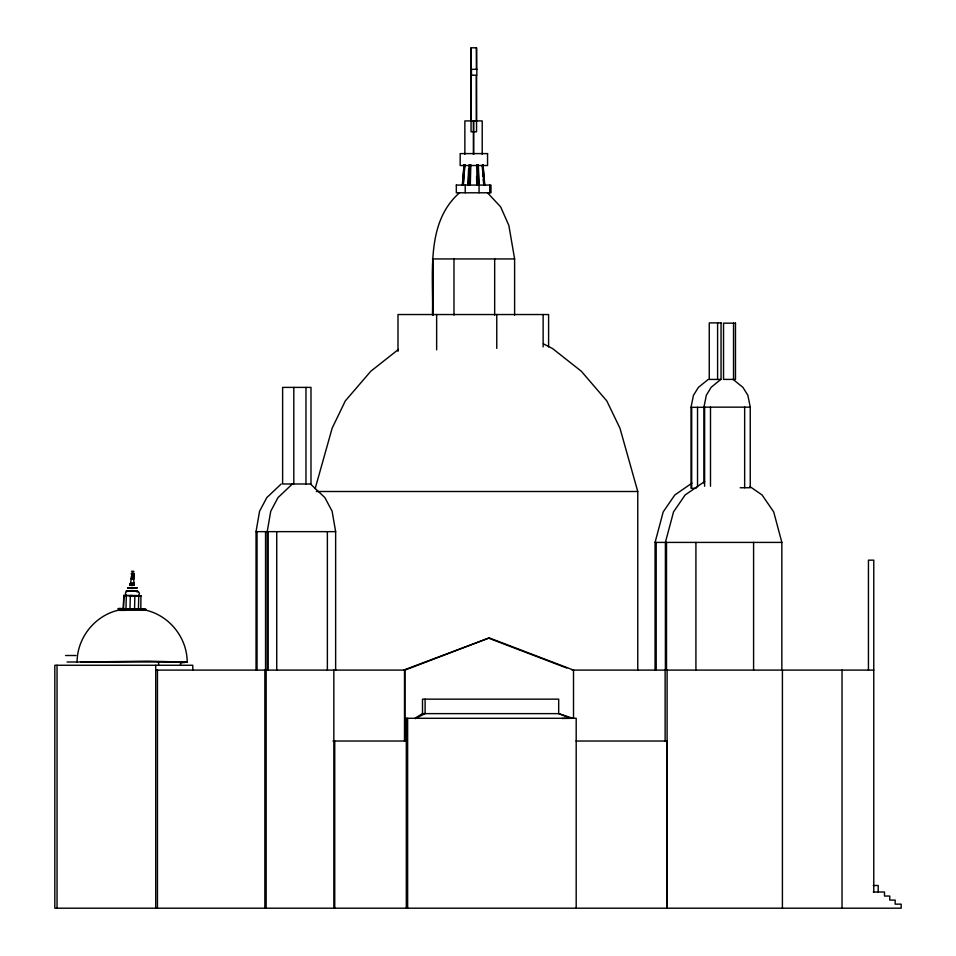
<?xml version="1.0" encoding="UTF-8"?>
<svg xmlns="http://www.w3.org/2000/svg" width="956" height="956" viewBox="0 0 956 956"><rect width="100%" height="100%" fill="white"/><g stroke="black" fill="none" stroke-linecap="round" stroke-linejoin="round"><path stroke-width="1.43" d="M397.995 351.318L397.995 314.536L548.601 314.536L548.601 346.909M436.641 349.848L436.641 314.536M465.225 192.789L465.225 185.082M479.064 192.789L479.064 185.082M496.762 348.378L496.762 314.536M131.809 579.384L131.773 574.484L132.107 579.372M131.474 578.428L131.689 575.476L131.546 579.396M131.342 579.408L131.593 576.468M132.705 583.232L133.685 585.12L134.103 584.164L133.792 583.208L133.219 585.192L133.971 583.22C136.278 586.291 127.542 586.267 130.422 583.351M130.47 584.295L130.482 583.339L130.243 585.299M470.292 185.309L470.806 164.659M140.831 609.139L140.926 596.078L138.763 595.684L123.814 595.492L123.467 608.805M123.933 595.457L123.24 608.697M127.841 608.745L123.467 608.721L125.977 608.709L126.312 595.48M140.46 609.247L138.417 609.02L138.763 595.684L130.327 595.564L129.992 608.781L125.32 608.721M133.386 574.867C133.195 574.484 130.04 575.572 133.924 574.245C133.063 574.293 130.183 574.042 132.275 575.07C135.513 572.668 132.621 577.137 133.637 579.324C134.82 576.647 130.59 570.23 132.872 575.416M134.88 595.564L134.545 608.9L139.409 609.08M137.807 595.863C146.077 589.35 119.679 588.466 126.598 595.576M469.862 185.309L470.436 164.659M468.309 185.309L469.121 164.659M467.962 183.839L468.595 169.093M132.693 574.281C131.223 574.962 132.884 575.142 131.438 574.353M463.313 185.309L464.903 164.659M463.098 185.309L464.724 164.659M462.322 185.309L464.066 164.659M462.465 185.309L464.186 164.659M133.553 576.396L133.505 579.324L133.553 575.416L133.673 579.336M131.223 579.42L131.319 578.44M133.458 575.416L133.649 573.433L132.968 573.445M77.089 662.424C76.982 638.214 94.381 615.975 117.911 610.298L146.065 610.227C169.618 615.784 187.173 637.903 187.209 662.126L180.541 662.639M133.302 579.36L133.29 576.396M256.041 670.096L256.041 531.644L259.566 511.233L266.808 497.61L281.195 483.987M432.435 315.133C433.666 274.444 425.109 222.868 459.573 192.754M130.028 585.287L130.661 583.351L131.044 585.227M131.008 580.412L130.637 582.371M703.939 483.27L703.939 407.148L706.329 395.258L711.145 387.323L720.812 379.401M691.021 488.337L691.021 407.316L693.435 395.366L698.394 387.395L708.265 379.424M133.015 574.269L132.633 575.106L133.314 574.293M132.478 573.492L131.701 576.468L131.832 573.504L131.199 573.373L134.21 573.397L133.613 573.445M131.593 577.46L131.856 576.468L132.43 579.36M655.063 670.096L655.063 542.41L663.213 511.878L674.828 494.969L691.941 483.139M133.29 578.356L132.729 573.457M315.145 488.695L332.138 428.228L345.295 400.934L370.785 371.251L398.437 349.43M132.131 575.476L132.418 574.484L132.836 576.408M131.761 577.46L131.94 575.464M131.988 577.448L132.31 573.385M132.239 577.436L132.573 576.444M133.326 574.257L132.836 575.046M133.792 574.245L133.29 574.879M292.369 483.987L277.981 497.61L270.739 511.233L267.214 531.644L267.214 670.096M136.003 587.952C139.624 587.474 123.073 587.916 128.893 588.119M131.486 571.27L133.948 571.294M704.703 481.454L685.153 494.969L673.538 511.878L665.388 542.41L665.388 670.096M415.167 718.076L422.504 713.63L558.686 713.63L572.895 718.291L562.009 718.446M415.227 718.649L425.097 713.63L425.097 699.147M403.659 670.096L489.233 637.903L573.516 670.096L573.516 718.291M155.732 670.096L404.962 670.096L489.233 637.903M140.472 609.151L139.767 609.08M138.417 596.006L140.926 596.078L130.327 595.564M133.398 574.616C132.024 574.437 131.713 575.177 132.334 574.329M132.275 575.07L132.848 574.879M80.818 662.054L147.845 661.158L187.209 662.126L180.003 662.365M180.11 662.066L185.715 661.839M144.726 609.271L143.316 609.271L146.113 609.366L138.967 608.984M117.911 610.322L125.284 610.406M180.792 662.544L184.938 662.424M128.498 588.215C124.435 588.227 137.784 587.617 136.23 587.904L137.138 587.88M128.307 587.629L137.138 587.868M471.165 47.8L471.165 69.31L471.057 47.8L476.554 47.8L476.554 69.31L476.447 47.8M432.435 258.945L514.615 258.945L514.615 315.133M703.939 407.148L750.245 407.148L750.245 487.751L740.195 487.751M691.021 407.316L704.775 407.316M293.6 483.987L282.629 483.987L282.629 387.395L310.987 387.395L310.987 483.987L293.803 483.987L293.803 387.395M696.076 488.337L691.69 488.337L691.69 407.316M316.317 491.504L637.76 491.504L637.76 670.096M256.041 531.644L335.64 531.644L335.64 670.096M655.063 542.41L781.853 542.41L781.853 670.096M65.57 655.505L76.038 655.505M67.063 661.994L180.505 661.994L180.505 665.257M572.058 670.096L873.772 670.096M404.962 718.291L576.193 718.291L576.193 908.2M332.951 741.031L406.312 741.031M576.038 741.031L666.93 741.031L666.93 908.2M873.27 885.495L878.194 885.495L878.194 892.008M873.27 892.008L884.491 892.008L884.491 896.047L889.749 896.047L889.749 900.098L895.175 900.098L895.175 904.149L901.173 904.149L901.173 908.2L54.827 908.2L54.827 665.257L192.777 665.257L192.777 670.096M120.743 608.566L117.947 608.649L122.416 608.757M119.333 608.649L120.743 608.661M128.821 591.178C126.67 591.143 142.803 591.465 136.828 591.453M120.026 608.637L122.93 608.602M124.531 608.769L127.841 608.829M141.141 609.331L144.033 609.378M122.344 608.661L125.726 608.649M125.977 608.709L140.592 609.115M128.761 608.793L135.812 608.9M128.952 608.805L132.394 608.888M132.275 608.936L136.051 608.984M136.636 608.96L138.417 609.115M138.967 609.08L142.253 609.175M138.321 595.97L140.926 596.078L138.07 595.947M141.643 609.163L144.416 609.259M119.643 608.757L122.416 608.841M138.25 595.982L140.795 596.09M123.814 595.492L138.847 595.863M120.384 608.685L118.795 608.578M489.317 638.429L566.681 667.981M568.055 717.251L558.686 713.63L558.686 699.147L422.504 699.147L422.504 713.63M543.39 343.837L552.52 348.522L581.332 371.251L606.809 400.934L619.966 428.228L637.76 491.504M749.863 486.52L762.075 494.969L773.691 511.878L781.853 542.41M733.073 379.401L742.884 387.323L747.867 395.258L750.245 407.148M310.473 483.987L324.873 497.61L332.114 511.233L335.64 531.644M487.476 192.754L500.669 206.926L508.867 225.461L514.615 258.945M133.231 585.132L132.239 583.256M132.705 585.156L131.773 583.268M132.143 585.18L131.331 583.291M133.135 583.22L134.031 585.12L133.971 583.208M133.505 583.208L134.246 585.12M131.57 585.203L130.96 583.303M133.051 579.336L132.31 576.42M132.753 579.348L131.94 575.476M133.314 579.336L132.071 573.481M133.29 577.376L133.302 575.404L133.446 576.408M133.924 582.24L133.744 580.304M483.007 164.659L484.752 185.309M482.9 164.659L484.62 185.309M482.362 164.659L483.975 185.309M482.29 166.141L483.079 176.466M483.306 179.405L483.76 185.309M478.299 164.659L479.183 185.309M477.952 164.659L478.777 185.309M476.65 164.659L477.223 185.309M476.566 176.466L476.781 185.309M873.772 892.008L873.772 560.168L868.442 560.168L868.442 670.096M842.033 670.096L842.033 908.2M782.414 670.096L782.414 908.2M753.591 542.41L753.591 670.096M744.652 407.148L744.652 487.751M733.539 323.164L733.539 379.401M717.598 322.889L717.598 379.424M710.487 407.148L710.487 486.257M704.62 407.148L704.62 486.257M697.533 407.316L697.533 486.867M695.92 542.41L695.92 670.096M667.097 670.096L667.097 908.2M666.523 542.41L666.523 670.096M665.125 670.096L665.125 741.031M656.198 542.41L656.198 670.096M543.139 314.536L543.139 346.909M494.67 258.945L494.67 315.133M489.735 185.082L489.735 192.789M482.206 154.358L482.206 120.91L464.867 120.91L464.867 154.358M476.447 121.352L476.447 75.189L476.554 131.773L471.057 131.773L471.165 75.189L471.057 121.352M473.71 120.91L473.71 154.358M473.375 120.91L473.375 154.358M471.451 69.31L471.451 75.189M453.981 258.945L453.981 315.133M433.235 258.945L433.235 315.133M407.638 718.291L407.638 908.2M406.312 718.291L406.312 908.2M404.962 670.096L404.962 741.031M404.507 670.096L404.507 741.031M334.743 741.031L334.743 908.2M333.835 670.096L333.835 908.2M327.37 531.644L327.37 670.096M305.968 387.395L305.968 483.987M276.726 531.644L276.726 670.096M268.206 531.644L268.206 670.096M266.15 670.096L266.15 908.2M265.553 531.644L265.553 670.096M264.86 670.096L264.86 908.2M257.033 531.644L257.033 670.096M158.588 661.994L158.588 665.257M157.453 670.096L157.453 908.2M155.732 665.257L155.732 908.2M57.037 665.257L57.037 908.2M456.323 185.082L456.323 192.789L490.99 192.789L490.99 185.082L456.323 185.082M137.055 591.417L136.134 591.417L137.055 591.405M476.829 69.31L470.794 69.31L470.794 75.189L476.829 75.189L476.829 69.31M487.56 153.593L460.171 153.593L460.171 165.519L487.56 165.519L487.56 153.593M721.039 322.889L709.256 322.889L709.256 379.424L721.039 379.424L721.039 322.889M735.475 323.164L723.537 323.164L723.537 379.401L735.475 379.401L735.475 323.164M128.881 591.202L126.001 591.131L128.964 591.25"/></g></svg>
